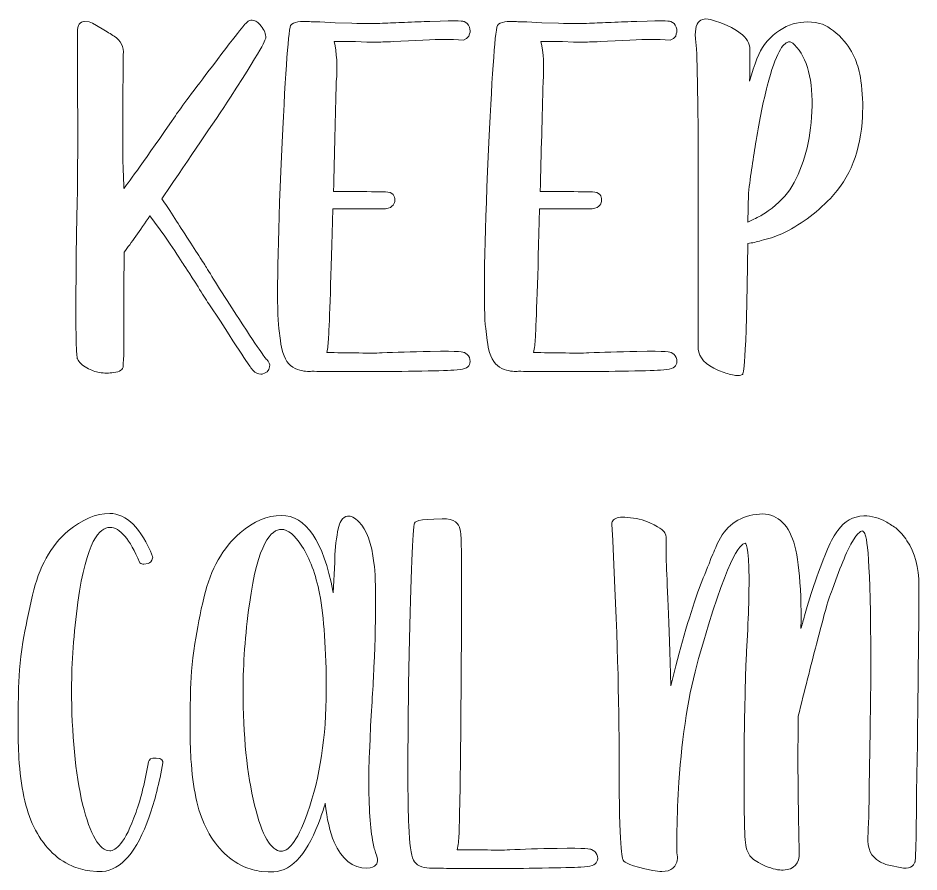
# Model space of a CAD drawing. Header units: inches. Extents: x 4.4 to 7.6, y -11.8 to -0.2.
# Drawn here: x 4.475 to 7.501, y -3.115 to -0.247 of the extents above; entities that cross this region are included whole.
import ezdxf

# ---------------------------------------------------------------- set-up
doc = ezdxf.new("R2010")
doc.units = ezdxf.units.IN
doc.header["$MEASUREMENT"] = 0
doc.layers.add('Layer 1', color=7, linetype='Continuous')

msp = doc.modelspace()

# ---------------------------------------------------------------- linework, layer by layer
at = {"layer": 'Layer 1', "lineweight": 0}
for points, knots in [([(5.1155, -1.2069), (5.1155, -1.2069), (5.1544, -1.2653), (5.1544, -1.2653), (5.2421, -1.4012), (5.2589, -1.4244), (5.2642, -1.4305), (5.2724, -1.4386), (5.2813, -1.4427), (5.2909, -1.4427), (5.2923, -1.4427), (5.2938, -1.4427), (5.2952, -1.4425), (5.2952, -1.4425), (5.3053, -1.4388), (5.3053, -1.4388), (5.3053, -1.4388), (5.3116, -1.4347), (5.3116, -1.4347), (5.3116, -1.4347), (5.3171, -1.4276), (5.3171, -1.4276), (5.3171, -1.4276), (5.3199, -1.4183), (5.3199, -1.4183), (5.3215, -1.4101), (5.318, -1.4016), (5.3091, -1.3927), (5.3063, -1.3903), (5.2917, -1.3723), (5.2165, -1.2565), (5.196, -1.2252), (5.1744, -1.1917), (5.1517, -1.1561), (5.1323, -1.1248), (5.1177, -1.101), (5.1079, -1.0848), (5.1079, -1.0848), (5.1078, -1.0845), (5.1078, -1.0845), (5.0937, -1.0629), (5.0672, -1.0218), (5.0282, -0.961), (5.0142, -0.9407), (4.9995, -0.9179), (4.9845, -0.8932), (4.979, -0.8844), (4.9729, -0.8754), (4.9666, -0.867), (4.9666, -0.867), (4.958, -0.8538), (4.958, -0.8538), (4.958, -0.8538), (4.9649, -0.8435), (4.9649, -0.8435), (5.0535, -0.7138), (5.1289, -0.6024), (5.189, -0.5123), (5.3089, -0.3265), (5.3077, -0.3151), (5.3071, -0.3092), (5.3058, -0.2956), (5.2991, -0.2821), (5.2871, -0.2688), (5.267, -0.2469), (5.2522, -0.2539), (5.2455, -0.2598), (5.2388, -0.265), (5.2195, -0.286), (5.1288, -0.4073), (5.0655, -0.49), (5.0233, -0.5463), (5.0036, -0.5748), (4.8991, -0.7265), (4.851, -0.7929), (4.8299, -0.8195), (4.8297, -0.7925), (4.8292, -0.7743), (4.8283, -0.7655), (4.8262, -0.7226), (4.8262, -0.5896), (4.8283, -0.3707), (4.8307, -0.3438), (4.8202, -0.3227), (4.7973, -0.3082), (4.7865, -0.3006), (4.7731, -0.2923), (4.7579, -0.2836), (4.7579, -0.2836), (4.7255, -0.2641), (4.7255, -0.2641), (4.7255, -0.2641), (4.7141, -0.2601), (4.7141, -0.2601), (4.7141, -0.2601), (4.6966, -0.258), (4.6966, -0.258), (4.6966, -0.258), (4.6954, -0.2583), (4.6954, -0.2583), (4.6849, -0.2604), (4.6727, -0.2686), (4.6744, -0.2953), (4.6755, -0.5764), (4.6755, -0.7598), (4.6744, -0.8403), (4.6733, -0.875), (4.6722, -0.9199), (4.6711, -0.9751), (4.6701, -1.0384), (4.6695, -1.0985), (4.6695, -1.1537), (4.6679, -1.3799), (4.6728, -1.3885), (4.6749, -1.3919), (4.6789, -1.4025), (4.689, -1.4123), (4.7062, -1.4221), (4.7209, -1.43), (4.7347, -1.4352), (4.7479, -1.4376), (4.7648, -1.4399), (4.7809, -1.4399), (4.7954, -1.4376), (4.8172, -1.4349), (4.8283, -1.4273), (4.8283, -1.4151), (4.8283, -1.4151), (4.8283, -1.4032), (4.8283, -1.4032), (4.8294, -1.3952), (4.83, -1.3855), (4.83, -1.3745), (4.83, -1.3745), (4.83, -1.2836), (4.83, -1.2836), (4.83, -1.1894), (4.8305, -1.1051), (4.8316, -1.0332), (4.8545, -1.0022), (4.8835, -0.9612), (4.9179, -0.9112), (4.9179, -0.9112), (4.9679, -0.9798), (4.9679, -0.9798), (4.9927, -1.0165), (5.0122, -1.0457), (5.0263, -1.0674), (5.0328, -1.0771), (5.0506, -1.1046), (5.0797, -1.1499), (5.0938, -1.1727), (5.1057, -1.1916), (5.1155, -1.2069)], [0, 0, 0, 0, 1, 1, 1, 2, 2, 2, 3, 3, 3, 4, 4, 4, 5, 5, 5, 6, 6, 6, 7, 7, 7, 8, 8, 8, 9, 9, 9, 10, 10, 10, 11, 11, 11, 12, 12, 12, 13, 13, 13, 14, 14, 14, 15, 15, 15, 16, 16, 16, 17, 17, 17, 18, 18, 18, 19, 19, 19, 20, 20, 20, 21, 21, 21, 22, 22, 22, 23, 23, 23, 24, 24, 24, 25, 25, 25, 26, 26, 26, 27, 27, 27, 28, 28, 28, 29, 29, 29, 30, 30, 30, 31, 31, 31, 32, 32, 32, 33, 33, 33, 34, 34, 34, 35, 35, 35, 36, 36, 36, 37, 37, 37, 38, 38, 38, 39, 39, 39, 40, 40, 40, 41, 41, 41, 42, 42, 42, 43, 43, 43, 44, 44, 44, 45, 45, 45, 46, 46, 46, 47, 47, 47, 48, 48, 48, 49, 49, 49, 50, 50, 50, 51, 51, 51, 51]), ([(5.356, -1.3301), (5.3583, -1.3467), (5.3611, -1.3604), (5.3645, -1.3704), (5.3739, -1.401), (5.3904, -1.4203), (5.4138, -1.4276), (5.434, -1.4333), (5.4497, -1.435), (5.4619, -1.4329), (5.4796, -1.4339), (5.5134, -1.4344), (5.5652, -1.4344), (5.5652, -1.4344), (5.6691, -1.4344), (5.6691, -1.4344), (5.6988, -1.4344), (5.7458, -1.4339), (5.8088, -1.4328), (5.8709, -1.4318), (5.9147, -1.4307), (5.9388, -1.4296), (5.9701, -1.4283), (5.9868, -1.422), (5.9911, -1.4105), (5.9942, -1.4043), (5.9943, -1.3968), (5.9911, -1.3872), (5.987, -1.3789), (5.9812, -1.3733), (5.9745, -1.3706), (5.9705, -1.3686), (5.9631, -1.3649), (5.8588, -1.3665), (5.7963, -1.3676), (5.7421, -1.3692), (5.6979, -1.3714), (5.6765, -1.3725), (5.6451, -1.3725), (5.6042, -1.3714), (5.5764, -1.3714), (5.5455, -1.3709), (5.5121, -1.37), (5.5151, -1.356), (5.5171, -1.3392), (5.518, -1.3198), (5.5212, -1.2652), (5.5261, -1.1198), (5.5324, -0.8875), (5.5324, -0.8875), (5.7091, -0.8875), (5.7091, -0.8875), (5.7363, -0.8839), (5.7404, -0.8677), (5.7403, -0.8591), (5.741, -0.851), (5.739, -0.8444), (5.7345, -0.8395), (5.7293, -0.8339), (5.7209, -0.831), (5.7096, -0.831), (5.7042, -0.831), (5.6778, -0.8304), (5.6301, -0.8294), (5.6301, -0.8294), (5.5345, -0.8294), (5.5345, -0.8294), (5.5376, -0.7004), (5.5408, -0.5776), (5.544, -0.4614), (5.548, -0.4084), (5.5455, -0.3629), (5.5366, -0.326), (5.5366, -0.326), (5.6087, -0.326), (5.6087, -0.326), (5.6087, -0.326), (5.6463, -0.3277), (5.6463, -0.3277), (5.6463, -0.3277), (5.6756, -0.3277), (5.6756, -0.3277), (5.6886, -0.3277), (5.7084, -0.3271), (5.736, -0.326), (5.736, -0.326), (5.8108, -0.3228), (5.8108, -0.3228), (5.8782, -0.3185), (5.9208, -0.3174), (5.9375, -0.3195), (5.9375, -0.3195), (5.9713, -0.3213), (5.9713, -0.3213), (5.9713, -0.3213), (5.9815, -0.3152), (5.9815, -0.3152), (5.9815, -0.3152), (5.9895, -0.3075), (5.9895, -0.3075), (5.9895, -0.3075), (5.9915, -0.2996), (5.9915, -0.2996), (5.9942, -0.2936), (5.9942, -0.2863), (5.9913, -0.2776), (5.9872, -0.268), (5.9814, -0.2617), (5.9734, -0.2585), (5.9698, -0.2573), (5.9623, -0.2548), (5.8586, -0.2581), (5.8337, -0.2592), (5.8051, -0.2603), (5.7726, -0.2614), (5.7466, -0.2624), (5.7223, -0.2636), (5.6995, -0.2646), (5.676, -0.2657), (5.6412, -0.2657), (5.5963, -0.2646), (5.5963, -0.2646), (5.5398, -0.263), (5.5398, -0.263), (5.5398, -0.263), (5.4889, -0.2597), (5.4889, -0.2597), (5.4889, -0.2597), (5.4594, -0.2598), (5.4594, -0.2598), (5.4523, -0.2587), (5.4465, -0.2581), (5.4419, -0.2581), (5.4182, -0.2581), (5.3907, -0.2604), (5.3886, -0.2776), (5.3799, -0.3243), (5.3695, -0.4874), (5.3576, -0.7624), (5.3457, -1.0492), (5.3436, -1.2265), (5.3512, -1.2894), (5.3512, -1.2894), (5.356, -1.3301), (5.356, -1.3301)], [0, 0, 0, 0, 1, 1, 1, 2, 2, 2, 3, 3, 3, 4, 4, 4, 5, 5, 5, 6, 6, 6, 7, 7, 7, 8, 8, 8, 9, 9, 9, 10, 10, 10, 11, 11, 11, 12, 12, 12, 13, 13, 13, 14, 14, 14, 15, 15, 15, 16, 16, 16, 17, 17, 17, 18, 18, 18, 19, 19, 19, 20, 20, 20, 21, 21, 21, 22, 22, 22, 23, 23, 23, 24, 24, 24, 25, 25, 25, 26, 26, 26, 27, 27, 27, 28, 28, 28, 29, 29, 29, 30, 30, 30, 31, 31, 31, 32, 32, 32, 33, 33, 33, 34, 34, 34, 35, 35, 35, 36, 36, 36, 37, 37, 37, 38, 38, 38, 39, 39, 39, 40, 40, 40, 41, 41, 41, 42, 42, 42, 43, 43, 43, 44, 44, 44, 45, 45, 45, 46, 46, 46, 47, 47, 47, 48, 48, 48, 48]), ([(6.0506, -1.3301), (6.0528, -1.3467), (6.0557, -1.3604), (6.059, -1.3704), (6.0684, -1.401), (6.0849, -1.4203), (6.1083, -1.4276), (6.1286, -1.4333), (6.1443, -1.435), (6.1564, -1.4329), (6.1742, -1.4339), (6.208, -1.4344), (6.2598, -1.4344), (6.2598, -1.4344), (6.3637, -1.4344), (6.3637, -1.4344), (6.3934, -1.4344), (6.4404, -1.4339), (6.5033, -1.4328), (6.5655, -1.4318), (6.6093, -1.4307), (6.6333, -1.4296), (6.6647, -1.4283), (6.6814, -1.422), (6.6856, -1.4105), (6.6887, -1.4043), (6.6889, -1.3968), (6.6856, -1.3872), (6.6815, -1.3789), (6.6758, -1.3733), (6.6691, -1.3706), (6.6651, -1.3686), (6.6577, -1.3649), (6.5534, -1.3665), (6.4908, -1.3676), (6.4367, -1.3692), (6.3925, -1.3714), (6.3711, -1.3725), (6.3396, -1.3725), (6.2987, -1.3714), (6.271, -1.3714), (6.2401, -1.3709), (6.2067, -1.37), (6.2097, -1.356), (6.2117, -1.3392), (6.2126, -1.3198), (6.2158, -1.2652), (6.2206, -1.1198), (6.227, -0.8875), (6.227, -0.8875), (6.4036, -0.8875), (6.4036, -0.8875), (6.4309, -0.8839), (6.4349, -0.8677), (6.4349, -0.8591), (6.4356, -0.851), (6.4336, -0.8444), (6.4291, -0.8395), (6.4239, -0.8339), (6.4155, -0.831), (6.4042, -0.831), (6.3988, -0.831), (6.3724, -0.8304), (6.3247, -0.8294), (6.3247, -0.8294), (6.229, -0.8294), (6.229, -0.8294), (6.2322, -0.7004), (6.2354, -0.5776), (6.2385, -0.4614), (6.2425, -0.4084), (6.2401, -0.3629), (6.2312, -0.326), (6.2312, -0.326), (6.3033, -0.326), (6.3033, -0.326), (6.3033, -0.326), (6.3409, -0.3277), (6.3409, -0.3277), (6.3409, -0.3277), (6.3701, -0.3277), (6.3701, -0.3277), (6.3832, -0.3277), (6.403, -0.3271), (6.4305, -0.326), (6.4305, -0.326), (6.5053, -0.3228), (6.5053, -0.3228), (6.5727, -0.3185), (6.6154, -0.3174), (6.632, -0.3195), (6.632, -0.3195), (6.6659, -0.3213), (6.6659, -0.3213), (6.6659, -0.3213), (6.6761, -0.3152), (6.6761, -0.3152), (6.6761, -0.3152), (6.6841, -0.3075), (6.6841, -0.3075), (6.6841, -0.3075), (6.686, -0.2996), (6.686, -0.2996), (6.6888, -0.2936), (6.6888, -0.2863), (6.6858, -0.2776), (6.6818, -0.268), (6.6759, -0.2617), (6.668, -0.2585), (6.6644, -0.2573), (6.6569, -0.2548), (6.5532, -0.2581), (6.5283, -0.2592), (6.4997, -0.2603), (6.4672, -0.2614), (6.4412, -0.2624), (6.4168, -0.2636), (6.3941, -0.2646), (6.3706, -0.2657), (6.3358, -0.2657), (6.2908, -0.2646), (6.2908, -0.2646), (6.2343, -0.263), (6.2343, -0.263), (6.2343, -0.263), (6.1835, -0.2597), (6.1835, -0.2597), (6.1835, -0.2597), (6.154, -0.2598), (6.154, -0.2598), (6.1469, -0.2587), (6.1411, -0.2581), (6.1364, -0.2581), (6.1127, -0.2581), (6.0852, -0.2604), (6.0832, -0.2776), (6.0744, -0.3243), (6.064, -0.4874), (6.0522, -0.7624), (6.0403, -1.0492), (6.0381, -1.2265), (6.0457, -1.2894), (6.0457, -1.2894), (6.0506, -1.3301), (6.0506, -1.3301)], [0, 0, 0, 0, 1, 1, 1, 2, 2, 2, 3, 3, 3, 4, 4, 4, 5, 5, 5, 6, 6, 6, 7, 7, 7, 8, 8, 8, 9, 9, 9, 10, 10, 10, 11, 11, 11, 12, 12, 12, 13, 13, 13, 14, 14, 14, 15, 15, 15, 16, 16, 16, 17, 17, 17, 18, 18, 18, 19, 19, 19, 20, 20, 20, 21, 21, 21, 22, 22, 22, 23, 23, 23, 24, 24, 24, 25, 25, 25, 26, 26, 26, 27, 27, 27, 28, 28, 28, 29, 29, 29, 30, 30, 30, 31, 31, 31, 32, 32, 32, 33, 33, 33, 34, 34, 34, 35, 35, 35, 36, 36, 36, 37, 37, 37, 38, 38, 38, 39, 39, 39, 40, 40, 40, 41, 41, 41, 42, 42, 42, 43, 43, 43, 44, 44, 44, 45, 45, 45, 46, 46, 46, 47, 47, 47, 48, 48, 48, 48]), ([(6.7597, -0.8487), (6.7597, -0.8487), (6.7597, -1.3586), (6.7597, -1.3586), (6.7609, -1.3867), (6.7838, -1.4109), (6.828, -1.4306), (6.8445, -1.4372), (6.8602, -1.4423), (6.8752, -1.4457), (6.8828, -1.4469), (6.8885, -1.4474), (6.893, -1.4474), (6.9009, -1.4474), (6.9048, -1.4457), (6.9081, -1.4435), (6.9128, -1.4387), (6.92, -1.4316), (6.9265, -1.0037), (6.941, -1.0022), (6.956, -0.9991), (6.9708, -0.9944), (6.9938, -0.989), (7.0171, -0.9812), (7.0405, -0.9712), (7.0995, -0.9439), (7.1544, -0.904), (7.2035, -0.8526), (7.2695, -0.7845), (7.3058, -0.6921), (7.3112, -0.5781), (7.3134, -0.5378), (7.3117, -0.4974), (7.3063, -0.4578), (7.3007, -0.4266), (7.2947, -0.4033), (7.2879, -0.3864), (7.2779, -0.3619), (7.2627, -0.3382), (7.2425, -0.3157), (7.2167, -0.2888), (7.1915, -0.2717), (7.1675, -0.2649), (7.1675, -0.2649), (7.167, -0.2648), (7.167, -0.2648), (7.0949, -0.249), (7.0327, -0.2729), (6.982, -0.336), (6.9645, -0.3593), (6.9481, -0.3998), (6.9323, -0.459), (6.9329, -0.4083), (6.9331, -0.3727), (6.9331, -0.3521), (6.9331, -0.3121), (6.8904, -0.2794), (6.8011, -0.2517), (6.8011, -0.2517), (6.7856, -0.25), (6.7856, -0.25), (6.7773, -0.25), (6.7703, -0.2522), (6.764, -0.2569), (6.751, -0.2687), (6.7469, -0.2922), (6.7517, -0.3288), (6.757, -0.3716), (6.7597, -0.5466), (6.7597, -0.8487)], [0, 0, 0, 0, 1, 1, 1, 2, 2, 2, 3, 3, 3, 4, 4, 4, 5, 5, 5, 6, 6, 6, 7, 7, 7, 8, 8, 8, 9, 9, 9, 10, 10, 10, 11, 11, 11, 12, 12, 12, 13, 13, 13, 14, 14, 14, 15, 15, 15, 16, 16, 16, 17, 17, 17, 18, 18, 18, 19, 19, 19, 20, 20, 20, 21, 21, 21, 22, 22, 22, 23, 23, 23, 23]), ([(6.9268, -0.9322), (6.9268, -0.9322), (6.9282, -0.8351), (6.9282, -0.8351), (6.9357, -0.7742), (6.9444, -0.7148), (6.9541, -0.6585), (6.9659, -0.5867), (6.9784, -0.5252), (6.9913, -0.4758), (7.0204, -0.3611), (7.0453, -0.3319), (7.061, -0.3276), (7.0618, -0.3274), (7.0633, -0.327), (7.0652, -0.327), (7.0691, -0.327), (7.0753, -0.3286), (7.0833, -0.3366), (7.1269, -0.3813), (7.1464, -0.4568), (7.1411, -0.5611), (7.1368, -0.6599), (7.1143, -0.7444), (7.074, -0.8122), (7.074, -0.8122), (7.074, -0.8122), (7.074, -0.8122), (7.0563, -0.8425), (7.0297, -0.87), (6.995, -0.8942), (6.9824, -0.9036), (6.9682, -0.9121), (6.9521, -0.9196), (6.9439, -0.9241), (6.9354, -0.9283), (6.9268, -0.9322)], [0, 0, 0, 0, 1, 1, 1, 2, 2, 2, 3, 3, 3, 4, 4, 4, 5, 5, 5, 6, 6, 6, 7, 7, 7, 8, 8, 8, 9, 9, 9, 10, 10, 10, 11, 11, 11, 12, 12, 12, 12]), ([(7.0987, -3.0499), (7.0987, -3.0352), (7.0982, -3.0123), (7.0971, -2.9801), (7.0971, -2.9442), (7.0965, -2.9064), (7.0954, -2.8681), (7.0943, -2.7659), (7.0943, -2.6851), (7.0954, -2.628), (7.0954, -2.628), (7.0954, -2.5916), (7.0954, -2.5916), (7.117, -2.5055), (7.1375, -2.4247), (7.1569, -2.3492), (7.1783, -2.2665), (7.1919, -2.2164), (7.1973, -2.2004), (7.2014, -2.188), (7.2057, -2.1761), (7.2102, -2.165), (7.2102, -2.165), (7.2264, -2.1212), (7.2264, -2.1212), (7.2392, -2.0869), (7.2512, -2.0576), (7.2618, -2.0343), (7.2913, -1.9743), (7.3061, -1.9694), (7.31, -1.9694), (7.31, -1.9694), (7.31, -1.9694), (7.3101, -1.9694), (7.3137, -1.9694), (7.3169, -1.9739), (7.319, -1.9778), (7.3289, -1.9962), (7.3404, -2.0978), (7.3391, -2.477), (7.338, -2.583), (7.3364, -2.6949), (7.3342, -2.8096), (7.3331, -2.9064), (7.3315, -2.969), (7.3294, -2.9959), (7.327, -3.0359), (7.3404, -3.0641), (7.3688, -3.0794), (7.3781, -3.0853), (7.3904, -3.09), (7.4056, -3.0935), (7.4056, -3.0935), (7.4377, -3.0999), (7.4377, -3.0999), (7.4701, -3.1079), (7.4827, -3.0946), (7.4876, -3.082), (7.4876, -3.082), (7.4881, -3.0804), (7.4881, -3.0804), (7.4888, -3.076), (7.4899, -3.0632), (7.4914, -3.0029), (7.4914, -2.9974), (7.4919, -2.9542), (7.493, -2.873), (7.493, -2.8297), (7.4936, -2.7905), (7.4947, -2.7564), (7.4957, -2.7062), (7.4963, -2.6621), (7.4963, -2.6216), (7.4995, -2.3771), (7.5012, -2.2193), (7.5012, -2.1525), (7.5012, -2.0916), (7.4876, -2.041), (7.4609, -2.0021), (7.4509, -1.9864), (7.4383, -1.9722), (7.4231, -1.9593), (7.412, -1.9516), (7.4003, -1.9443), (7.3883, -1.9377), (7.378, -1.9321), (7.3672, -1.9275), (7.3555, -1.924), (7.342, -1.9206), (7.3288, -1.9189), (7.316, -1.9189), (7.316, -1.9189), (7.316, -1.9189), (7.316, -1.9189), (7.28, -1.9201), (7.2505, -1.9365), (7.2289, -1.9674), (7.2075, -1.9943), (7.1827, -2.0509), (7.1529, -2.1401), (7.141, -2.1735), (7.129, -2.2119), (7.1171, -2.2541), (7.113, -2.2682), (7.1089, -2.2825), (7.1048, -2.297), (7.1065, -2.1398), (7.0957, -2.0376), (7.0721, -1.9854), (7.0467, -1.9265), (7.0033, -1.9032), (6.9433, -1.9158), (6.8843, -1.926), (6.8424, -1.9626), (6.8187, -2.0245), (6.8166, -2.0299), (6.8134, -2.0374), (6.8091, -2.047), (6.8091, -2.047), (6.8024, -2.0621), (6.8024, -2.0621), (6.8024, -2.0621), (6.796, -2.0796), (6.796, -2.0796), (6.7829, -2.1114), (6.7703, -2.1431), (6.7586, -2.1742), (6.7277, -2.262), (6.6974, -2.368), (6.6681, -2.4898), (6.6604, -2.27), (6.6553, -2.1362), (6.6524, -2.0713), (6.6524, -2.0713), (6.6524, -2.0113), (6.6524, -2.0113), (6.6524, -1.9948), (6.6512, -1.9841), (6.6487, -1.9779), (6.6465, -1.9712), (6.6387, -1.9622), (6.5974, -1.9423), (6.575, -1.9323), (6.5496, -1.9261), (6.5217, -1.9238), (6.498, -1.9221), (6.4834, -1.9246), (6.4754, -1.932), (6.4714, -1.9357), (6.4692, -1.9407), (6.4693, -1.9468), (6.4854, -2.2438), (6.4936, -2.4981), (6.4936, -2.7026), (6.4936, -3.011), (6.5011, -3.0636), (6.5078, -3.0752), (6.5127, -3.0831), (6.5283, -3.0933), (6.6071, -3.1097), (6.6184, -3.1119), (6.6284, -3.1131), (6.6373, -3.1131), (6.6533, -3.1131), (6.6656, -3.1094), (6.6745, -3.1022), (6.6846, -3.0938), (6.6897, -3.0812), (6.6897, -3.0636), (6.6897, -3.0636), (6.6881, -3.0499), (6.6881, -3.0499), (6.6881, -3.0499), (6.6881, -2.9754), (6.6881, -2.9754), (6.6892, -2.9218), (6.6913, -2.8673), (6.6946, -2.8135), (6.7053, -2.6537), (6.7276, -2.514), (6.7608, -2.3981), (6.8554, -2.0615), (6.9003, -2.0112), (6.9175, -2.0109), (6.9212, -2.0135), (6.9328, -2.0337), (6.9301, -2.1831), (6.929, -2.222), (6.9274, -2.2674), (6.9253, -2.3192), (6.9253, -2.3192), (6.922, -2.3744), (6.922, -2.3744), (6.9209, -2.393), (6.9204, -2.4045), (6.9204, -2.4084), (6.9193, -2.426), (6.9182, -2.4599), (6.9172, -2.5093), (6.9161, -2.5635), (6.915, -2.6197), (6.9139, -2.6782), (6.9128, -2.8344), (6.9139, -2.9448), (6.9172, -3.0065), (6.9183, -3.0321), (6.925, -3.0518), (6.9373, -3.0653), (6.9467, -3.0747), (6.9624, -3.0843), (6.9854, -3.0947), (7.0106, -3.1049), (7.0302, -3.1093), (7.0455, -3.1082), (7.0815, -3.107), (7.0999, -3.0867), (7.0987, -3.0499)], [0, 0, 0, 0, 1, 1, 1, 2, 2, 2, 3, 3, 3, 4, 4, 4, 5, 5, 5, 6, 6, 6, 7, 7, 7, 8, 8, 8, 9, 9, 9, 10, 10, 10, 11, 11, 11, 12, 12, 12, 13, 13, 13, 14, 14, 14, 15, 15, 15, 16, 16, 16, 17, 17, 17, 18, 18, 18, 19, 19, 19, 20, 20, 20, 21, 21, 21, 22, 22, 22, 23, 23, 23, 24, 24, 24, 25, 25, 25, 26, 26, 26, 27, 27, 27, 28, 28, 28, 29, 29, 29, 30, 30, 30, 31, 31, 31, 32, 32, 32, 33, 33, 33, 34, 34, 34, 35, 35, 35, 36, 36, 36, 37, 37, 37, 38, 38, 38, 39, 39, 39, 40, 40, 40, 41, 41, 41, 42, 42, 42, 43, 43, 43, 44, 44, 44, 45, 45, 45, 46, 46, 46, 47, 47, 47, 48, 48, 48, 49, 49, 49, 50, 50, 50, 51, 51, 51, 52, 52, 52, 53, 53, 53, 54, 54, 54, 55, 55, 55, 56, 56, 56, 57, 57, 57, 58, 58, 58, 59, 59, 59, 60, 60, 60, 61, 61, 61, 62, 62, 62, 63, 63, 63, 64, 64, 64, 65, 65, 65, 66, 66, 66, 67, 67, 67, 68, 68, 68, 69, 69, 69, 70, 70, 70, 71, 71, 71, 72, 72, 72, 72]), ([(4.9392, -2.732), (4.9199, -2.7302), (4.9145, -2.738), (4.9131, -2.7451), (4.9024, -2.8082), (4.8883, -2.8651), (4.8712, -2.9142), (4.8338, -3.0211), (4.8026, -3.0435), (4.783, -3.0435), (4.7488, -3.0435), (4.7173, -2.9895), (4.6918, -2.8874), (4.6672, -2.7826), (4.6547, -2.6521), (4.6547, -2.4998), (4.6547, -2.4118), (4.6617, -2.3139), (4.6757, -2.2088), (4.7044, -2.0012), (4.7499, -1.9576), (4.783, -1.9576), (4.8171, -1.9576), (4.8507, -1.9969), (4.8827, -2.0744), (4.8827, -2.0744), (4.8844, -2.0769), (4.8844, -2.0769), (4.8879, -2.0805), (4.8926, -2.0811), (4.8976, -2.0809), (4.8976, -2.0809), (4.9115, -2.0791), (4.9115, -2.0791), (4.9188, -2.0773), (4.924, -2.0711), (4.927, -2.0606), (4.927, -2.0606), (4.9278, -2.0579), (4.9278, -2.0579), (4.9278, -2.0579), (4.9267, -2.0553), (4.9267, -2.0553), (4.8877, -1.9594), (4.8393, -1.9108), (4.783, -1.9108), (4.7369, -1.9108), (4.6899, -1.9305), (4.6431, -1.9695), (4.5847, -2.0191), (4.5445, -2.0915), (4.5237, -2.1848), (4.5107, -2.241), (4.4997, -2.2941), (4.4911, -2.3428), (4.4813, -2.4089), (4.4764, -2.4667), (4.4764, -2.5141), (4.4764, -2.5141), (4.4748, -2.5631), (4.4748, -2.5631), (4.4748, -2.5631), (4.4748, -2.6166), (4.4748, -2.6166), (4.4748, -2.661), (4.4759, -2.7), (4.478, -2.7323), (4.4835, -2.8281), (4.5001, -2.9056), (4.5275, -2.9626), (4.5585, -3.0257), (4.6013, -3.0701), (4.655, -3.0946), (4.6739, -3.1024), (4.6941, -3.108), (4.7159, -3.1114), (4.7159, -3.1114), (4.7392, -3.1131), (4.7392, -3.1131), (4.7392, -3.1131), (4.7576, -3.1131), (4.7576, -3.1131), (4.8214, -3.1085), (4.8745, -3.0467), (4.9155, -2.9292), (4.9339, -2.8761), (4.9493, -2.8157), (4.9614, -2.7481), (4.9614, -2.7433), (4.9592, -2.7321), (4.9392, -2.732)], [0, 0, 0, 0, 1, 1, 1, 2, 2, 2, 3, 3, 3, 4, 4, 4, 5, 5, 5, 6, 6, 6, 7, 7, 7, 8, 8, 8, 9, 9, 9, 10, 10, 10, 11, 11, 11, 12, 12, 12, 13, 13, 13, 14, 14, 14, 15, 15, 15, 16, 16, 16, 17, 17, 17, 18, 18, 18, 19, 19, 19, 20, 20, 20, 21, 21, 21, 22, 22, 22, 23, 23, 23, 24, 24, 24, 25, 25, 25, 26, 26, 26, 27, 27, 27, 28, 28, 28, 29, 29, 29, 30, 30, 30, 30]), ([(5.5325, -2.1721), (5.5004, -2.003), (5.4421, -1.9173), (5.3591, -1.9173), (5.313, -1.9173), (5.2665, -1.9371), (5.2209, -1.976), (5.1625, -2.0256), (5.1217, -2.0974), (5.0998, -2.1896), (5.0867, -2.2461), (5.0763, -2.2992), (5.0688, -2.3477), (5.0591, -2.4137), (5.0541, -2.4709), (5.0541, -2.5174), (5.0541, -2.5174), (5.0525, -2.5663), (5.0525, -2.5663), (5.0525, -2.5663), (5.0525, -2.6199), (5.0525, -2.6199), (5.0525, -2.6644), (5.0536, -2.7034), (5.0558, -2.7355), (5.0612, -2.8314), (5.0778, -2.9083), (5.1052, -2.9642), (5.1362, -3.0273), (5.179, -3.0717), (5.2327, -3.0963), (5.2517, -3.1041), (5.2714, -3.1097), (5.292, -3.1131), (5.292, -3.1131), (5.3153, -3.1147), (5.3153, -3.1147), (5.3153, -3.1147), (5.3337, -3.1147), (5.3337, -3.1147), (5.3975, -3.1101), (5.4506, -3.0483), (5.4916, -2.9309), (5.4968, -2.9163), (5.502, -2.9007), (5.507, -2.884), (5.5122, -2.9362), (5.5222, -2.9799), (5.5368, -3.0141), (5.5618, -3.0723), (5.5987, -3.1017), (5.6467, -3.1017), (5.6467, -3.1017), (5.6468, -3.1017), (5.6468, -3.1017), (5.6618, -3.1009), (5.6719, -3.0972), (5.6775, -3.0901), (5.6803, -3.0866), (5.6834, -3.0805), (5.6818, -3.0713), (5.6818, -3.0713), (5.6802, -3.0616), (5.6802, -3.0616), (5.6802, -3.0616), (5.6752, -3.0494), (5.6752, -3.0494), (5.672, -3.0378), (5.6687, -3.0238), (5.6656, -3.008), (5.657, -2.9579), (5.6527, -2.8825), (5.6527, -2.7838), (5.6527, -2.7731), (5.6544, -2.7345), (5.6576, -2.6688), (5.6576, -2.6688), (5.6592, -2.6236), (5.6592, -2.6236), (5.6592, -2.6236), (5.6625, -2.5732), (5.6625, -2.5732), (5.6646, -2.5333), (5.6668, -2.4965), (5.669, -2.4628), (5.6776, -2.2664), (5.6781, -2.1366), (5.6705, -2.0769), (5.6627, -2.0106), (5.646, -1.9656), (5.6197, -1.9392), (5.6058, -1.9246), (5.5933, -1.9181), (5.582, -1.9194), (5.5732, -1.9204), (5.5658, -1.9259), (5.56, -1.9358), (5.5528, -1.9477), (5.5472, -1.9716), (5.5426, -2.009), (5.5426, -2.009), (5.5394, -2.0486), (5.5394, -2.0486), (5.5394, -2.0486), (5.5394, -2.0742), (5.5394, -2.0742), (5.5394, -2.0742), (5.5337, -2.1775), (5.5337, -2.1775), (5.5333, -2.1756), (5.5329, -2.1739), (5.5325, -2.1721)], [0, 0, 0, 0, 1, 1, 1, 2, 2, 2, 3, 3, 3, 4, 4, 4, 5, 5, 5, 6, 6, 6, 7, 7, 7, 8, 8, 8, 9, 9, 9, 10, 10, 10, 11, 11, 11, 12, 12, 12, 13, 13, 13, 14, 14, 14, 15, 15, 15, 16, 16, 16, 17, 17, 17, 18, 18, 18, 19, 19, 19, 20, 20, 20, 21, 21, 21, 22, 22, 22, 23, 23, 23, 24, 24, 24, 25, 25, 25, 26, 26, 26, 27, 27, 27, 28, 28, 28, 29, 29, 29, 30, 30, 30, 31, 31, 31, 32, 32, 32, 33, 33, 33, 34, 34, 34, 35, 35, 35, 36, 36, 36, 37, 37, 37, 37]), ([(5.9562, -2.9869), (5.9584, -2.9261), (5.9605, -2.7949), (5.9627, -2.5858), (5.9627, -2.5121), (5.9632, -2.427), (5.9643, -2.3326), (5.9643, -2.3326), (5.9643, -2.1282), (5.9643, -2.1282), (5.9654, -2.0313), (5.9637, -1.9769), (5.9593, -1.9625), (5.9556, -1.9462), (5.9427, -1.9269), (5.8994, -1.9286), (5.8148, -1.9303), (5.8072, -1.9372), (5.8056, -1.9467), (5.7991, -1.9871), (5.793, -2.1507), (5.7877, -2.4331), (5.7833, -2.7101), (5.7833, -2.8872), (5.7877, -2.9593), (5.7899, -3.0206), (5.7949, -3.0583), (5.8032, -3.0748), (5.8122, -3.0915), (5.8303, -3.1005), (5.8573, -3.1017), (5.8573, -3.1017), (5.8877, -3.1017), (5.8877, -3.1017), (5.9051, -3.1028), (5.9387, -3.1034), (5.9904, -3.1034), (5.9904, -3.1034), (6.0975, -3.1034), (6.0975, -3.1034), (6.1272, -3.1034), (6.1737, -3.1028), (6.2356, -3.1017), (6.2978, -3.1007), (6.3415, -3.0996), (6.3656, -3.0985), (6.3984, -3.0972), (6.4152, -3.0911), (6.4195, -3.0795), (6.4226, -3.0732), (6.4228, -3.0657), (6.4195, -3.0561), (6.4154, -3.0479), (6.4092, -3.0423), (6.4011, -3.0394), (6.3969, -3.0371), (6.3853, -3.0339), (6.2856, -3.0354), (6.2241, -3.0365), (6.1705, -3.0382), (6.1263, -3.0403), (6.105, -3.0414), (6.0752, -3.0414), (6.0375, -3.0403), (6.0375, -3.0403), (5.9502, -3.0403), (5.9502, -3.0403), (5.9533, -3.0254), (5.9553, -3.0075), (5.9562, -2.9869)], [0, 0, 0, 0, 1, 1, 1, 2, 2, 2, 3, 3, 3, 4, 4, 4, 5, 5, 5, 6, 6, 6, 7, 7, 7, 8, 8, 8, 9, 9, 9, 10, 10, 10, 11, 11, 11, 12, 12, 12, 13, 13, 13, 14, 14, 14, 15, 15, 15, 16, 16, 16, 17, 17, 17, 18, 18, 18, 19, 19, 19, 20, 20, 20, 21, 21, 21, 22, 22, 22, 23, 23, 23, 23]), ([(5.3591, -3.0452), (5.325, -3.0452), (5.294, -2.9917), (5.2695, -2.8906), (5.2438, -2.7857), (5.2308, -2.6559), (5.2308, -2.5046), (5.2308, -2.4166), (5.2379, -2.3192), (5.2518, -2.2152), (5.2805, -2.0077), (5.326, -1.9641), (5.3591, -1.9641), (5.381, -1.9641), (5.4044, -1.9831), (5.4286, -2.0205), (5.455, -2.0616), (5.4748, -2.1153), (5.4876, -2.1799), (5.5025, -2.2592), (5.5102, -2.3685), (5.5102, -2.5046), (5.5102, -2.6599), (5.489, -2.7982), (5.4473, -2.9158), (5.4473, -2.9158), (5.4473, -2.9158), (5.4473, -2.9158), (5.4099, -3.0227), (5.3787, -3.0452), (5.3591, -3.0452)], [0, 0, 0, 0, 1, 1, 1, 2, 2, 2, 3, 3, 3, 4, 4, 4, 5, 5, 5, 6, 6, 6, 7, 7, 7, 8, 8, 8, 9, 9, 9, 10, 10, 10, 10])]:
    msp.add_open_spline(points, degree=3, knots=knots, dxfattribs=at)

doc.saveas('drawing.dxf')
